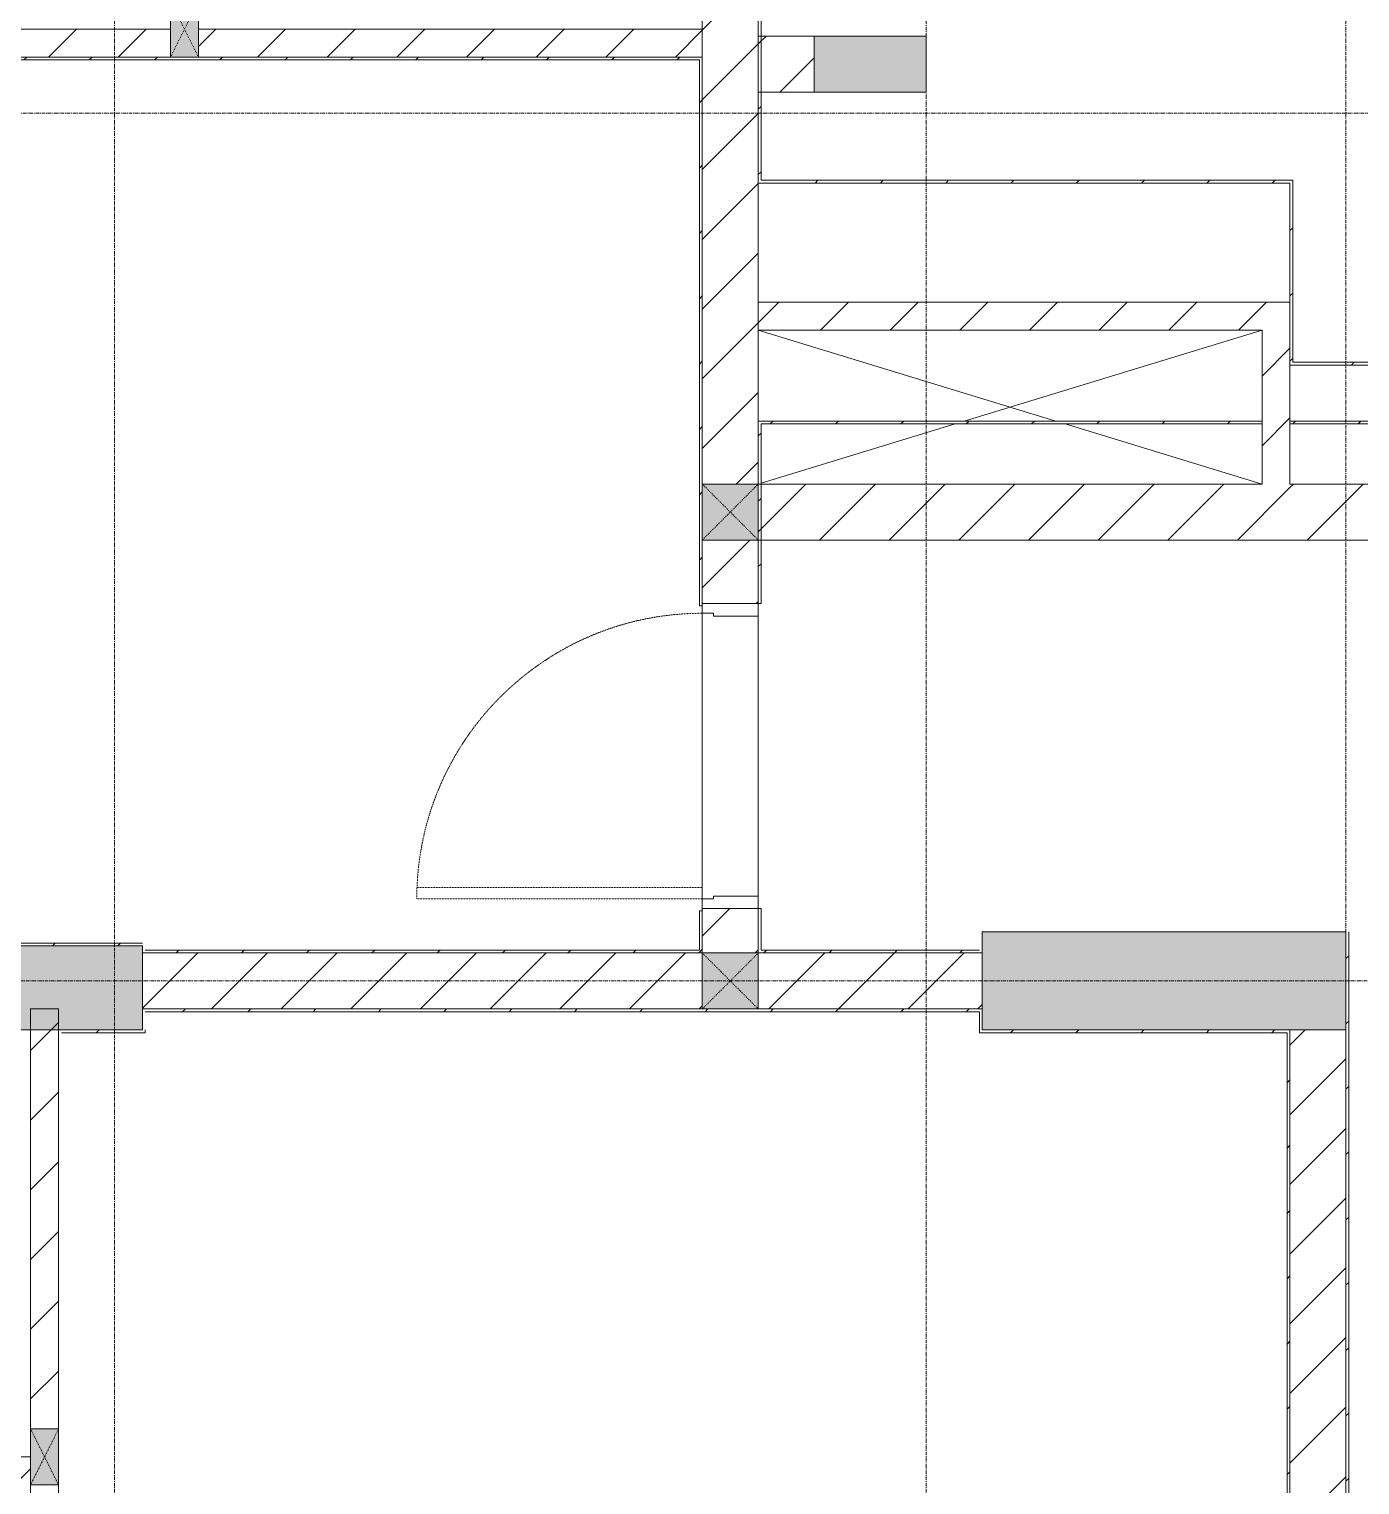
# Model space of a CAD drawing. Header units: millimetres. Extents: x 5359 to 218750, y -16347 to 109893.
# Drawn here: x 111747 to 116502, y 68137 to 73337 of the extents above; entities that cross this region are included whole.
import ezdxf

# ---------------------------------------------------------------- set-up
doc = ezdxf.new("R2010")
doc.units = ezdxf.units.MM
for name, pattern in [('Dash', [6, 3, -3]), ('Grid Line', [22.225, 12.7, -3.175, 3.175, -3.175]), ('NET VAN', [1.06, 0.53, -0.53])]:
    doc.linetypes.add(name, pattern=pattern)
for name, color, linetype, lineweight in [('0-1', 7, 'Continuous', 5), ('0-2', 9, 'Continuous', 9), ('A-DETL-GENF-2', 9, 'NET VAN', 9), ('A-DOOR', 31, 'Continuous', 9), ('A-DOOR-FRAM', 31, 'Continuous', 9), ('A-FLOR-1', 9, 'Continuous', 9), ('A-WALL', 113, 'Continuous', 9), ('A-WALL-1', 53, 'Continuous', 18), ('A-WALL-2', 9, 'Continuous', 9), ('A-WALL-3', 113, 'Continuous', 18), ('A-WALL-PATT-1', 10, 'Continuous', 9), ('A-WALL-PATT-2', 9, 'Continuous', 9), ('A-WALL-PATT-3', 111, 'Continuous', 9), ('I-WALL-1', 53, 'Continuous', 18), ('I-WALL-3', 2, 'Continuous', 18), ('S-COLS', 52, 'Continuous', 9), ('S-COLS-1', 253, 'Continuous', 5), ('S-COLS-2', 53, 'Continuous', 18), ('S-COLS-3', 9, 'Continuous', 9), ('S-COLS-4', 52, 'Continuous', 18), ('S-COLS-5', 52, 'Dash', 9), ('S-COLS-HDLN', 52, 'Dash', 9), ('S-COLS-HDLN-1', 9, 'Dash', 9), ('S-GRID-1', 1, 'Grid Line', 9)]:
    doc.layers.add(name, color=color, linetype=linetype, lineweight=lineweight)
pattern_1 = [(45, (0, 0), (-124.4508, 124.4508), [])]
pattern_2 = [(45, (0, 0), (-116.67262, 116.67262), [])]

# ---------------------------------------------------------------- blocks, each defined once
blk = doc.blocks.new('NCV_TKTC_KET CAU_rvt-1-TKCS_MB ĐỊNH VỊ CỔNG-HÀNG RÀO')
at = {"layer": 'S-COLS-1'}
for points in [[(114552.6, 73111.9), (114952.6, 73111.9), (114952.6, 73311.9), (114552.6, 73311.9)], [(116452.6, 69761.9), (116452.6, 70111.9), (115152.6, 70111.9), (115152.6, 69761.9), (115508.2, 69761.9)], [(111552.6, 69761.9), (112152.6, 69761.9), (112152.6, 70061.9), (111552.6, 70061.9)]]:
    blk.add_hatch(color=256, dxfattribs=at).paths.add_polyline_path(points)
at = {"layer": 'S-COLS-2'}
for p, q in [((114552.6, 73311.9), (114552.6, 73111.9)), ((114952.6, 73311.9), (114552.6, 73311.9)), ((114952.6, 73111.9), (114952.6, 73311.9)), ((114552.6, 73111.9), (114952.6, 73111.9)), ((116452.6, 70111.9), (115152.6, 70111.9)), ((115152.6, 70111.9), (115152.6, 69761.9)), ((116452.6, 69761.9), (116452.6, 70111.9)), ((112152.6, 70061.9), (111552.6, 70061.9)), ((112152.6, 69761.9), (112152.6, 70061.9)), ((111552.6, 69761.9), (112152.6, 69761.9)), ((115152.6, 69761.9), (116452.6, 69761.9))]:
    blk.add_line(p, q, dxfattribs=at)
blk = doc.blocks.new('G1_SOF - BO TRU - 100x200-V25-TKCS_MB ĐỊNH VỊ CỔNG-HÀNG RÀO')
at = {"layer": 'S-COLS-3'}
blk.add_hatch(color=256, dxfattribs=at).paths.add_polyline_path([(50, -100), (50, 100), (-50, 100), (-50, -100)])
at = {"layer": 'S-COLS-2'}
for p, q in [((50, 100), (-50, 100)), ((-50, 100), (-50, -100)), ((50, -100), (50, 100)), ((-50, -100), (50, -100))]:
    blk.add_line(p, q, dxfattribs=at)
at = {"layer": 'S-COLS-HDLN-1'}
for p, q in [((50, 100), (-50, -100)), ((-50, 100), (50, -100))]:
    blk.add_line(p, q, dxfattribs=at)
blk = doc.blocks.new('NCV_TKTC_TANG 1_rvt-1-TKCS_MB ĐỊNH VỊ CỔNG-HÀNG RÀO')
at = {"layer": 'A-WALL-PATT-1'}
h = blk.add_hatch(dxfattribs=at)
h.set_pattern_fill('FP_2', color=256, style=0, pattern_type=2)
h.set_pattern_definition(pattern_1)
h.paths.add_polyline_path([(110452.6, 73236.9), (112252.6, 73236.9), (112252.6, 73336.9), (110452.6, 73336.9)])
h = blk.add_hatch(dxfattribs=at)
h.set_pattern_fill('FP_2', color=256, style=0, pattern_type=2)
h.set_pattern_definition(pattern_1)
h.paths.add_polyline_path([(114152.6, 73236.9), (114152.6, 73336.9), (112352.6, 73336.9), (112352.6, 73236.9), (113692.6, 73236.9)])
h = blk.add_hatch(dxfattribs=at)
h.set_pattern_fill('FP_2', color=256, style=0, pattern_type=2)
h.set_pattern_definition(pattern_1)
h.paths.add_polyline_path([(111852.6, 64936.9), (111852.6, 65837.4), (111752.6, 65837.4), (111752.6, 65036.9), (111852.5, 65036.9), (111852.5, 64936.9)])
h.paths.add_polyline_path([(111852.6, 66637.4), (111852.6, 66937), (111752.6, 66937), (111752.6, 66637.4), (111802.6, 66637.4)])
h.paths.add_polyline_path([(111752.6, 67837), (111852.6, 67837), (111852.6, 68136.9), (111752.6, 68136.9)])
h.paths.add_polyline_path([(111758.8, 68336.9), (111852.6, 68336.9), (111852.6, 69836.9), (111752.6, 69836.9), (111752.6, 68336.9)])
h = blk.add_hatch(dxfattribs=at)
h.set_pattern_fill('FP_2', color=256, style=0, pattern_type=2)
h.set_pattern_definition(pattern_1)
h.paths.add_polyline_path([(111752.6, 68136.9), (111752.6, 68236.9), (111702.6, 68236.9), (111702.6, 68136.9), (111742.6, 68136.9)])
h.paths.add_polyline_path([(110802.6, 68136.9), (110802.6, 68236.9), (110752.6, 68236.9), (110752.6, 68136.9)])
at = {"layer": 'A-WALL-PATT-2'}
h = blk.add_hatch(dxfattribs=at)
h.set_pattern_fill('FP_3', color=256, style=0, pattern_type=2)
h.set_pattern_definition(pattern_2)
h.paths.add_polyline_path([(111876.9, 73226.9), (114142.6, 73226.9), (114142.6, 73236.9), (110342.6, 73236.9), (110342.6, 73226.9), (110666.5, 73226.9)])
h = blk.add_hatch(dxfattribs=at)
h.set_pattern_fill('FP_3', color=256, style=0, pattern_type=2)
h.set_pattern_definition(pattern_2)
h.paths.add_polyline_path([(114152.6, 70036.9), (114152.6, 70187.4), (114142.6, 70187.4), (114142.6, 70036.9)])
h.paths.add_polyline_path([(114142.6, 71277.4), (114152.6, 71277.4), (114152.6, 73236.9), (114142.6, 73236.9), (114142.6, 71285.3)])
h = blk.add_hatch(dxfattribs=at)
h.set_pattern_fill('FP_3', color=256, style=0, pattern_type=2)
h.set_pattern_definition(pattern_2)
h.paths.add_polyline_path([(111542.6, 70061.9), (112152.6, 70061.9), (112152.6, 70071.9), (111542.6, 70071.9)])
h = blk.add_hatch(dxfattribs=at)
h.set_pattern_fill('FP_3', color=256, style=0, pattern_type=2)
h.set_pattern_definition(pattern_2)
h.paths.add_polyline_path([(112162.6, 70036.9), (114142.6, 70036.9), (114142.6, 70046.9), (112162.6, 70046.9)])
h = blk.add_hatch(dxfattribs=at)
h.set_pattern_fill('FP_3', color=256, style=0, pattern_type=2)
h.set_pattern_definition(pattern_2)
h.paths.add_polyline_path([(115152.6, 69826.9), (115152.6, 69836.9), (112152.6, 69836.9), (112152.6, 69826.9), (115142.6, 69826.9)])
h = blk.add_hatch(dxfattribs=at)
h.set_pattern_fill('FP_3', color=256, style=0, pattern_type=2)
h.set_pattern_definition(pattern_2)
h.paths.add_polyline_path([(112162.6, 69751.9), (112162.6, 69761.9), (111862.6, 69761.9), (111862.6, 69751.9), (111876.9, 69751.9)])
h = blk.add_hatch(dxfattribs=at)
h.set_pattern_fill('FP_3', color=256, style=0, pattern_type=2)
h.set_pattern_definition(pattern_2)
h.paths.add_polyline_path([(115152.6, 69751.9), (116242.6, 69751.9), (116242.6, 69761.9), (115152.6, 69761.9)])
h = blk.add_hatch(dxfattribs=at)
h.set_pattern_fill('FP_3', color=256, style=0, pattern_type=2)
h.set_pattern_definition(pattern_2)
h.paths.add_polyline_path([(116242.6, 66846.9), (116252.6, 66846.9), (116252.6, 69761.9), (116242.6, 69761.9), (116242.6, 68470.3)])
at = {"layer": 'A-FLOR-1'}
for p, q in [((114152.4, 71277.4), (114152.4, 70187.4)), ((114152.6, 70230.3), (114152.6, 71250.3)), ((114352.4, 70240.3), (114352.4, 71240.3))]:
    blk.add_line(p, q, dxfattribs=at)
at = {"layer": 'A-WALL-1'}
for p, q in [((112252.6, 73336.9), (110452.6, 73336.9)), ((114152.6, 73336.9), (112352.6, 73336.9)), ((114152.6, 73236.9), (114152.6, 73336.9)), ((110452.6, 73236.9), (112252.6, 73236.9)), ((112352.6, 73236.9), (114152.6, 73236.9)), ((111852.6, 69836.9), (111752.6, 69836.9)), ((111752.6, 69836.9), (111752.6, 69761.9)), ((111852.6, 68336.9), (111852.6, 69836.9)), ((111752.6, 68236.9), (111702.6, 68236.9)), ((111852.6, 67837), (111852.6, 68136.9))]:
    blk.add_line(p, q, dxfattribs=at)
at = {"layer": 'A-WALL-2'}
for p, q in [((111752.6, 69761.9), (111752.6, 68336.9)), ((111752.6, 68136.9), (111752.6, 67837))]:
    blk.add_line(p, q, dxfattribs=at)
at = {"layer": 'I-WALL-1'}
for p, q in [((110342.6, 73226.9), (114142.6, 73226.9)), ((112252.6, 73236.9), (110452.6, 73236.9)), ((114142.6, 73236.9), (112352.6, 73236.9)), ((114152.6, 73236.9), (114142.6, 73236.9)), ((114142.6, 73226.9), (114142.6, 71277.4)), ((114152.6, 71285.3), (114152.6, 73236.9)), ((114142.6, 71277.4), (114152.6, 71277.4)), ((114152.6, 70187.4), (114142.6, 70187.4)), ((114142.6, 70187.4), (114142.6, 70046.9)), ((114152.6, 70036.9), (114152.6, 70187.4)), ((112152.6, 70071.9), (111542.6, 70071.9)), ((111552.6, 70061.9), (112152.6, 70061.9)), ((114142.6, 70046.9), (112162.6, 70046.9)), ((112162.6, 70036.9), (114142.6, 70036.9)), ((114142.6, 70036.9), (114152.6, 70036.9)), ((115152.6, 69836.9), (112152.6, 69836.9)), ((112152.6, 69836.9), (112152.6, 69826.9)), ((115152.6, 69826.9), (115152.6, 69836.9)), ((112162.6, 69826.9), (115142.6, 69826.9)), ((115142.6, 69826.9), (115142.6, 69751.9)), ((115152.6, 69761.9), (115152.6, 69826.9)), ((112152.6, 69761.9), (111862.6, 69761.9)), ((111862.6, 69751.9), (112162.6, 69751.9)), ((112162.6, 69751.9), (112162.6, 69761.9)), ((115142.6, 69751.9), (115152.6, 69751.9)), ((116242.6, 69761.9), (115152.6, 69761.9)), ((115152.6, 69751.9), (116242.6, 69751.9)), ((116252.6, 69761.9), (116242.6, 69761.9)), ((116242.6, 69751.9), (116242.6, 66846.9)), ((116252.6, 66846.9), (116252.6, 69761.9))]:
    blk.add_line(p, q, dxfattribs=at)
at = {"layer": 'S-COLS-3'}
for p in [(112302.6, 73336.9), (111802.6, 68236.9)]:
    blk.add_blockref('G1_SOF - BO TRU - 100x200-V25-TKCS_MB ĐỊNH VỊ CỔNG-HÀNG RÀO', p, dxfattribs=at)
blk = doc.blocks.new('FD_05 - FD_05-1000x2200mm-835433-TKCS_MB ĐỊNH VỊ CỔNG-HÀNG RÀO')
at = {"layer": 'A-DETL-GENF-2'}
for p, q in [((510, -100), (470, -100)), ((470, -100), (470, -1120)), ((510, -1120), (510, -100)), ((470, -1120), (510, -1120))]:
    blk.add_line(p, q, dxfattribs=at)
blk.add_arc((510, -100), 1020, 180, 267.7525, dxfattribs=at)
at = {"layer": 'A-DOOR-FRAM'}
for p, q in [((-545, 100), (-500, 100)), ((-545, -100), (-545, 100)), ((-500, 100), (-500, -60)), ((500, 100), (545, 100)), ((500, -60), (500, 100)), ((545, 100), (545, -100)), ((-510, -100), (-545, -100)), ((-500, -60), (-510, -60)), ((-510, -60), (-510, -100)), ((510, -60), (500, -60)), ((510, -100), (510, -60)), ((545, -100), (510, -100))]:
    blk.add_line(p, q, dxfattribs=at)
blk = doc.blocks.new('G1_SOF - BO TRU - 200x200-3051103-TKCS_MB ĐỊNH VỊ CỔNG-HÀNG RÀO')
at = {"layer": 'S-COLS-HDLN'}
for p, q in [((-100, -100), (100, 100)), ((100, -100), (-100, 100))]:
    blk.add_line(p, q, dxfattribs=at)

msp = doc.modelspace()

# ---------------------------------------------------------------- hatches: boundary and pattern name
at = {"layer": 'A-WALL-PATT-3'}
h = msp.add_hatch(dxfattribs=at)
h.set_pattern_fill('FP_1', color=256, style=0, pattern_type=2)
h.set_pattern_definition(pattern_1)
h.paths.add_polyline_path([(114352.6, 70036.9), (114352.6, 70195.3), (114152.6, 70195.3), (114152.6, 70036.9), (114297.8, 70036.9)])
h.paths.add_polyline_path([(114152.6, 71285.3), (114352.6, 71285.3), (114352.6, 71511.9), (114152.6, 71511.9)])
h.paths.add_polyline_path([(114297.8, 71711.9), (114352.6, 71711.9), (114352.6, 74516.9), (114152.6, 74516.9), (114152.6, 71711.9)])
h = msp.add_hatch(dxfattribs=at)
h.set_pattern_fill('FP_32', color=256, style=0, pattern_type=2)
h.set_pattern_definition(pattern_2)
h.paths.add_polyline_path([(114352.6, 72796.9), (114362.6, 72796.9), (114362.6, 74506.9), (114352.6, 74506.9), (114352.6, 74387.8)])
h = msp.add_hatch(dxfattribs=at)
h.set_pattern_fill('FP_1', color=256, style=0, pattern_type=2)
h.set_pattern_definition(pattern_1)
h.paths.add_polyline_path([(114352.6, 73111.9), (114552.6, 73111.9), (114552.6, 73311.9), (114352.6, 73311.9)])
h = msp.add_hatch(dxfattribs=at)
h.set_pattern_fill('FP_32', color=256, style=0, pattern_type=2)
h.set_pattern_definition(pattern_2)
h.paths.add_polyline_path([(114352.6, 72786.9), (116252.6, 72786.9), (116252.6, 72796.9), (114352.6, 72796.9)])
h = msp.add_hatch(dxfattribs=at)
h.set_pattern_fill('FP_32', color=256, style=0, pattern_type=2)
h.set_pattern_definition(pattern_2)
h.paths.add_polyline_path([(116252.6, 72136.9), (116262.6, 72136.9), (116262.6, 72796.9), (116252.6, 72796.9), (116252.6, 72415.3)])
h = msp.add_hatch(dxfattribs=at)
h.set_pattern_fill('FP_1', color=256, style=0, pattern_type=2)
h.set_pattern_definition(pattern_1)
h.paths.add_polyline_path([(115508.2, 72261.9), (116152.6, 72261.9), (116152.6, 72361.9), (114352.6, 72361.9), (114352.6, 72261.9)])
h = msp.add_hatch(dxfattribs=at)
h.set_pattern_fill('FP_1', color=256, style=0, pattern_type=2)
h.set_pattern_definition(pattern_1)
h.paths.add_polyline_path([(116252.6, 71711.9), (116252.6, 72361.9), (116152.6, 72361.9), (116152.6, 71711.9)])
h = msp.add_hatch(dxfattribs=at)
h.set_pattern_fill('FP_32', color=256, style=0, pattern_type=2)
h.set_pattern_definition(pattern_2)
h.paths.add_polyline_path([(116262.6, 72136.9), (118842.5, 72136.9), (118842.5, 72146.9), (116262.6, 72146.9)])
h = msp.add_hatch(dxfattribs=at)
h.set_pattern_fill('FP_32', color=256, style=0, pattern_type=2)
h.set_pattern_definition(pattern_2)
h.paths.add_polyline_path([(114352.6, 71926.9), (116152.6, 71926.9), (116152.6, 71936.9), (114352.6, 71936.9)])
h.paths.add_polyline_path([(118852.5, 71926.9), (118852.5, 71936.9), (116252.6, 71936.9), (116252.6, 71926.9), (118842.5, 71926.9)])
h = msp.add_hatch(dxfattribs=at)
h.set_pattern_fill('FP_32', color=256, style=0, pattern_type=2)
h.set_pattern_definition(pattern_2)
h.paths.add_polyline_path([(114362.6, 70046.9), (114362.6, 70195.3), (114352.6, 70195.3), (114352.6, 70046.9)])
h.paths.add_polyline_path([(114362.6, 71285.3), (114362.6, 71926.9), (114352.6, 71926.9), (114352.6, 71285.3)])
h = msp.add_hatch(dxfattribs=at)
h.set_pattern_fill('FP_1', color=256, style=0, pattern_type=2)
h.set_pattern_definition(pattern_1)
h.paths.add_polyline_path([(114352.6, 71511.9), (116252.6, 71511.9), (116252.6, 71711.9), (114352.6, 71711.9)])
h = msp.add_hatch(dxfattribs=at)
h.set_pattern_fill('FP_1', color=256, style=0, pattern_type=2)
h.set_pattern_definition(pattern_1)
h.paths.add_polyline_path([(116252.6, 71511.9), (117262.5, 71511.9), (117262.5, 71711.9), (116252.6, 71711.9)])
h.paths.add_polyline_path([(118852.5, 71511.9), (118852.5, 71711.9), (118552.5, 71711.9), (118552.5, 71511.9)])
h = msp.add_hatch(dxfattribs=at)
h.set_pattern_fill('FP_32', color=256, style=0, pattern_type=2)
h.set_pattern_definition(pattern_2)
h.paths.add_polyline_path([(116462.6, 49161.9), (116462.6, 51761.9), (116452.6, 51761.9), (116452.6, 49161.9)])
h.paths.add_polyline_path([(116452.6, 52751.9), (116462.6, 52751.9), (116462.6, 53861.9), (116452.6, 53861.9), (116452.6, 53361.9)])
h.paths.add_polyline_path([(116462.6, 54951.9), (116462.6, 62061.9), (116452.6, 62061.9), (116452.6, 54951.9)])
h.paths.add_polyline_path([(116462.6, 63151.9), (116462.6, 70111.9), (116452.6, 70111.9), (116452.6, 63151.9)])
h = msp.add_hatch(dxfattribs=at)
h.set_pattern_fill('FP_32', color=256, style=0, pattern_type=2)
h.set_pattern_definition(pattern_2)
h.paths.add_polyline_path([(114352.6, 70036.9), (115142.6, 70036.9), (115142.6, 70046.9), (114352.6, 70046.9)])
h = msp.add_hatch(dxfattribs=at)
h.set_pattern_fill('FP_1', color=256, style=0, pattern_type=2)
h.set_pattern_definition(pattern_1)
h.paths.add_polyline_path([(112152.6, 69836.9), (114152.6, 69836.9), (114152.6, 70036.9), (112152.6, 70036.9)])
h.paths.add_polyline_path([(115152.6, 69836.9), (115152.6, 70036.9), (114352.6, 70036.9), (114352.6, 69836.9)])
h = msp.add_hatch(dxfattribs=at)
h.set_pattern_fill('FP_1', color=256, style=0, pattern_type=2)
h.set_pattern_definition(pattern_1)
h.paths.add_polyline_path([(116292.6, 61911.9), (116452.6, 61911.9), (116452.6, 62061.9), (116252.6, 62061.9), (116252.6, 61911.9)])
h.paths.add_polyline_path([(116292.6, 63151.9), (116452.6, 63151.9), (116452.6, 64835.3), (116252.6, 64835.3), (116252.6, 63151.9)])
h.paths.add_polyline_path([(116252.6, 65035.3), (116452.6, 65035.3), (116452.6, 69761.9), (116252.6, 69761.9), (116252.6, 65511.5)])
at = {"layer": 'S-COLS-1'}
for points in [[(114297.8, 71511.9), (114352.6, 71511.9), (114352.6, 71711.9), (114152.6, 71711.9), (114152.6, 71511.9)], [(114297.8, 69836.9), (114352.6, 69836.9), (114352.6, 70036.9), (114152.6, 70036.9), (114152.6, 69836.9)]]:
    msp.add_hatch(color=256, dxfattribs=at).paths.add_polyline_path(points)

# ---------------------------------------------------------------- linework, layer by layer
at = {"layer": '0-2'}
for p, q in [((114352.6, 72261.9), (115416.2, 71936.9)), ((116152.6, 72261.9), (115088.9, 71936.9)), ((115056.2, 71926.9), (114362.6, 71715)), ((115448.9, 71926.9), (116152.6, 71711.9))]:
    msp.add_line(p, q, dxfattribs=at)
at = {"layer": 'A-WALL'}
for p, q in [((114352.6, 74506.9), (114352.6, 72786.9)), ((114352.6, 71926.9), (114352.6, 71711.9)), ((114352.6, 71285.3), (114352.6, 71926.9)), ((116152.6, 71936.9), (116152.6, 71926.9)), ((116252.6, 71926.9), (116252.6, 71936.9)), ((114152.6, 71711.9), (114352.6, 71711.9)), ((114352.6, 71511.9), (114152.6, 71511.9)), ((114352.6, 71511.9), (114352.6, 71285.3)), ((114152.6, 70230.3), (114152.6, 71250.3)), ((114352.6, 71240.3), (114352.6, 70240.3)), ((114352.6, 70195.3), (114352.6, 70046.9)), ((114352.6, 70046.9), (114352.6, 70195.3)), ((114152.6, 70036.9), (114352.6, 70036.9)), ((114152.6, 69836.9), (114152.6, 70036.9)), ((114352.6, 70036.9), (114352.6, 69836.9)), ((116452.6, 65035.3), (116452.6, 69761.9)), ((116452.6, 69761.9), (116452.6, 65035.3))]:
    msp.add_line(p, q, dxfattribs=at)
at = {"layer": 'A-WALL-3'}
for p, q in [((114152.6, 74516.9), (114152.6, 71711.9)), ((114552.6, 73311.9), (114352.6, 73311.9)), ((114552.6, 73111.9), (114552.6, 73311.9)), ((114352.6, 73111.9), (114552.6, 73111.9)), ((114352.6, 71926.9), (114352.6, 72786.9)), ((116252.6, 72361.9), (114352.6, 72361.9)), ((114352.6, 72361.9), (114352.6, 72261.9)), ((114352.6, 72261.9), (116152.6, 72261.9)), ((116152.6, 72261.9), (116152.6, 71936.9)), ((116252.6, 71936.9), (116252.6, 72136.9)), ((116152.6, 71926.9), (116152.6, 71711.9)), ((116252.6, 71711.9), (116252.6, 71926.9)), ((116152.6, 71711.9), (114352.6, 71711.9)), ((117262.5, 71711.9), (116252.6, 71711.9)), ((114152.6, 71511.9), (114152.6, 71285.3)), ((114352.6, 71511.9), (117262.5, 71511.9)), ((114152.6, 70195.3), (114152.6, 70036.9)), ((114352.6, 70036.9), (114352.6, 70046.9)), ((114152.6, 70036.9), (112152.6, 70036.9)), ((112152.6, 70036.9), (112152.6, 69836.9)), ((115152.6, 70036.9), (114352.6, 70036.9)), ((115152.6, 69836.9), (115152.6, 70036.9)), ((112152.6, 69836.9), (114152.6, 69836.9)), ((114352.6, 69836.9), (115152.6, 69836.9)), ((116252.6, 69761.9), (116252.6, 65035.3)), ((116452.6, 69761.9), (116252.6, 69761.9))]:
    msp.add_line(p, q, dxfattribs=at)
at = {"layer": 'I-WALL-3'}
for p, q in [((114362.6, 72796.9), (114362.6, 74506.9)), ((114352.6, 72786.9), (116252.6, 72786.9)), ((116262.6, 72796.9), (114362.6, 72796.9)), ((116252.6, 72786.9), (116252.6, 72136.9)), ((116262.6, 72146.9), (116262.6, 72796.9)), ((116252.6, 72136.9), (118842.5, 72136.9)), ((118842.5, 72146.9), (116262.6, 72146.9)), ((116152.6, 71936.9), (114352.6, 71936.9)), ((114352.6, 71936.9), (114352.6, 71926.9)), ((114362.6, 71926.9), (116152.6, 71926.9)), ((114362.6, 71285.3), (114362.6, 71926.9)), ((118852.5, 71936.9), (116252.6, 71936.9)), ((116252.6, 71926.9), (118842.5, 71926.9)), ((114352.6, 71711.9), (114352.6, 71511.9)), ((114352.6, 71285.3), (114362.6, 71285.3)), ((114362.6, 70195.3), (114352.6, 70195.3)), ((114362.6, 70046.9), (114362.6, 70195.3)), ((116452.6, 70111.9), (116452.6, 69761.9)), ((116462.6, 63151.9), (116462.6, 70111.9)), ((114352.6, 70046.9), (114352.6, 70036.9)), ((115142.6, 70046.9), (114362.6, 70046.9))]:
    msp.add_line(p, q, dxfattribs=at)
at = {"layer": 'S-COLS'}
for p, q in [((114352.6, 71711.9), (114152.6, 71711.9)), ((114352.6, 71511.9), (114352.6, 71711.9)), ((114152.6, 71511.9), (114352.6, 71511.9)), ((114352.6, 70036.9), (114152.6, 70036.9)), ((114152.6, 70036.9), (114152.6, 69836.9)), ((114352.6, 69836.9), (114352.6, 70036.9))]:
    msp.add_line(p, q, dxfattribs=at)
at = {"layer": 'S-COLS-4'}
for p, q in [((114152.6, 71711.9), (114152.6, 71511.9)), ((114152.6, 69836.9), (114352.6, 69836.9))]:
    msp.add_line(p, q, dxfattribs=at)
at = {"layer": 'S-GRID-1'}
for p, q in [((112052.6, 13102.5), (112052.6, 80482.7)), ((114952.6, 13102.5), (114952.6, 80482.7)), ((116452.6, 13102.5), (116452.6, 80482.7)), ((135474.6, 73036.9), (24837.1, 73036.9)), ((131551.8, 69936.9), (24837.1, 69936.9))]:
    msp.add_line(p, q, dxfattribs=at)

# ---------------------------------------------------------------- block references
at = {"layer": '0-1'}
for name in ['NCV_TKTC_KET CAU_rvt-1-TKCS_MB ĐỊNH VỊ CỔNG-HÀNG RÀO', 'NCV_TKTC_TANG 1_rvt-1-TKCS_MB ĐỊNH VỊ CỔNG-HÀNG RÀO']:
    msp.add_blockref(name, (0, 0), dxfattribs=at)
at = {"layer": 'A-DOOR', "rotation": 270.0000000000001}
msp.add_blockref('FD_05 - FD_05-1000x2200mm-835433-TKCS_MB ĐỊNH VỊ CỔNG-HÀNG RÀO', (114252.6, 70740.3), dxfattribs=at)
at = {"layer": 'S-COLS-5', "rotation": 180}
for p in [(114252.6, 71611.9), (114252.6, 69936.9)]:
    msp.add_blockref('G1_SOF - BO TRU - 200x200-3051103-TKCS_MB ĐỊNH VỊ CỔNG-HÀNG RÀO', p, dxfattribs=at)

doc.saveas('drawing.dxf')
